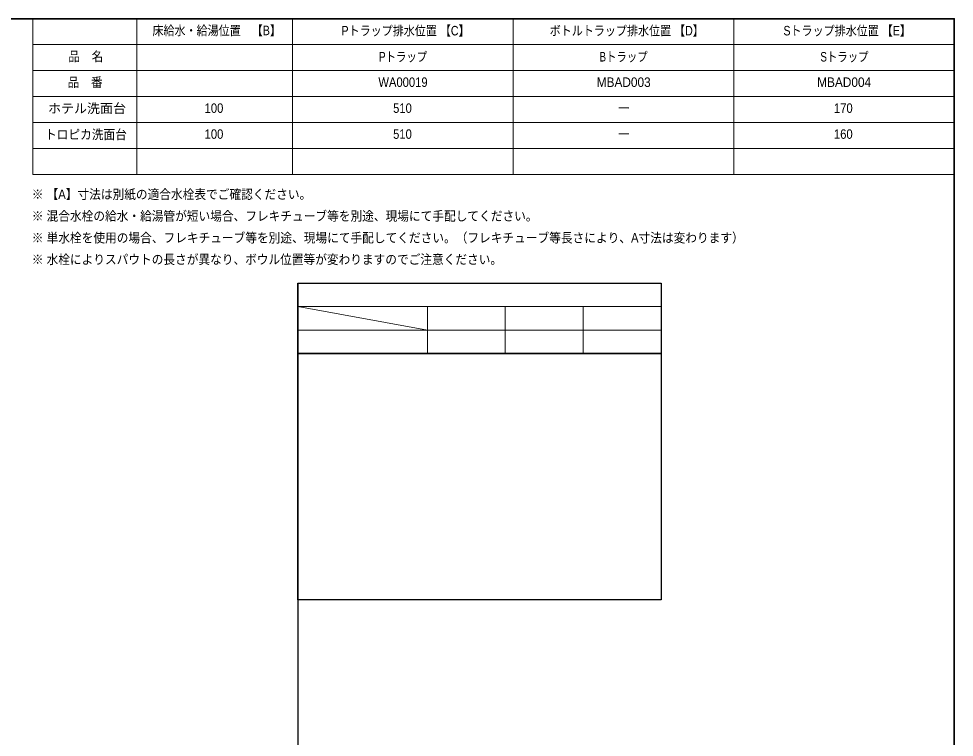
# Model space of a CAD drawing. Units: millimetres, scale not verified. Extents: x -6062 to 6062, y -3045 to 3045.
# Drawn here: x -1392 to 2212, y 0 to 2770 of the extents above; entities that cross this region are included whole.
import ezdxf
from ezdxf.enums import TextEntityAlignment as Align

# ---------------------------------------------------------------- set-up
doc = ezdxf.new("R2010")
doc.units = ezdxf.units.MM
doc.header["$LTSCALE"] = 20
doc.layers.add('0-5_1図面枠', color=7, linetype='Continuous', lineweight=20)
doc.styles.add('ＭＳ Ｐゴシック', font='')
doc.styles.get('ＭＳ Ｐゴシック').set_extended_font_data('MS PGothic')

# ---------------------------------------------------------------- blocks, each defined once
blk = doc.blocks.new('グループ-14')
at = {"layer": '0-5_1図面枠', "lineweight": 35}
blk.add_lwpolyline([(-80000, 55400), (80000, 55400), (80000, -55400), (-80000, -55400)], close=True, dxfattribs=at)
blk = doc.blocks.new('図面枠')
at = {"layer": '0-5_1図面枠'}
blk.add_blockref('グループ-14', (0, 0), dxfattribs=at)
blk = doc.blocks.new('グループ-48')
at = {"layer": '0-5_1図面枠', "lineweight": 15}
for p, q in [((17000, 55400), (17000, 43400)), ((29000, 55400), (29000, 43400)), ((46000, 55400), (46000, 43400)), ((63000, 55400), (63000, 43400)), ((9000, 53400), (80000, 53400)), ((9000, 51400), (80000, 51400)), ((9000, 49400), (80000, 49400)), ((9000, 47400), (80000, 47400)), ((9000, 45400), (80000, 45400))]:
    blk.add_line(p, q, dxfattribs=at)
blk.add_lwpolyline([(9000, 55400), (80000, 55400), (80000, 43400), (9000, 43400)], close=True, dxfattribs=at)
blk = doc.blocks.new('グループ-49')
at = {"layer": '0-5_1図面枠'}
blk.add_blockref('グループ-48', (0, 0), dxfattribs=at)
at = {"layer": '0-5_1図面枠', "style": 'ＭＳ Ｐゴシック'}
for s, width, p in [('床給水・給湯位置\u3000【B】', 0.85, (18206.1, 53907.4)), ('Pトラップ排水位置 【C】', 0.85, (32777.2, 53890.2)), ('ボトルトラップ排水位置 【D】', 0.85, (48822.3, 53890.2)), ('Sトラップ排水位置 【E】', 0.85, (66834.7, 53890.2)), ('品\u3000名', 0.9, (11720.4, 51905.4)), ('品\u3000番', 0.9, (11666.6, 49914.9)), ('トロピカ洗面台', 0.9, (9928.2, 45889.8))]:
    blk.add_text(s, height=733.7, dxfattribs=dict(at, width=width)).set_placement(p, align=Align.BOTTOM_LEFT)
blk.add_text('ホテル洗面台', height=733.7, dxfattribs=at).set_placement((10161, 47901.3), align=Align.BOTTOM_LEFT)

msp = doc.modelspace()

# ---------------------------------------------------------------- linework, layer by layer
at = {"layer": '0-5_1図面枠', "lineweight": 30}
msp.add_line((-317.5, 1750), (-317.5, -2420), dxfattribs=at)
at = {"layer": '0-5_1図面枠', "lineweight": 15}
for p, q in [((1082.5, 1660), (-317.5, 1660)), ((-317.5, 1660), (182.5, 1570)), ((182.5, 1480), (182.5, 1660)), ((482.5, 1480), (482.5, 1660)), ((782.5, 1480), (782.5, 1660)), ((-317.5, 1570), (1082.5, 1570))]:
    msp.add_line(p, q, dxfattribs=at)
at = {"layer": '0-5_1図面枠', "lineweight": 30}
for points in [[(-317.5, 1750), (1082.5, 1750), (1082.5, 1480), (-317.5, 1480)], [(-317.5, 1480), (1082.5, 1480), (1082.5, 530), (-317.5, 530)]]:
    msp.add_lwpolyline(points, close=True, dxfattribs=at)

# ---------------------------------------------------------------- block references
at = {"layer": '0-5_1図面枠', "xscale": 0.05, "yscale": 0.05}
for name in ['図面枠', 'グループ-49']:
    msp.add_blockref(name, (-1787.5, 0), dxfattribs=at)

# ---------------------------------------------------------------- texts
at = {"layer": '0-5_1図面枠', "style": 'ＭＳ Ｐゴシック'}
for s, height, width, p in [('Pトラップ', 36.69, 0.8, (-4.25, 2594.02)), ('Bトラップ', 36.66, 0.8, (845.15, 2594.02)), ('Sトラップ', 36.69, 0.8, (1696.22, 2594.02)), ('WA00019', 36.69, 0.9, (-6.62, 2495.95)), ('MBAD003', 36.69, 0.95, (834.72, 2495.95)), ('MBAD004', 36.69, 0.95, (1684.23, 2495.95)), ('100', 36.66, 0.9, (-676.11, 2395.95)), ('510', 36.66, 0.9, (50.22, 2395.95)), ('170', 36.66, 0.9, (1748.89, 2395.95)), ('100', 36.66, 0.9, (-676.11, 2295.95)), ('510', 36.66, 0.9, (50.22, 2295.95)), ('160', 36.66, 0.9, (1748.89, 2295.95)), ('※ 【A】寸法は別紙の適合水栓表でご確認ください。', 36.69, 0.9, (-1342.1, 2063.86)), ('※ 混合水栓の給水・給湯管が短い場合、フレキチューブ等を別途、現場にて手配してください。', 36.69, 0.9, (-1342.1, 1980.17)), ('※ 単水栓を使用の場合、フレキチューブ等を別途、現場にて手配してください。（フレキチューブ等長さにより、A寸法は変わります）', 36.69, 0.9, (-1342.1, 1896.24)), ('※ 水栓によりスパウトの長さが異なり、ボウル位置等が変わりますのでご注意ください。', 36.66, 0.9, (-1342.1, 1812.91))]:
    msp.add_text(s, height=height, dxfattribs=dict(at, width=width)).set_placement(p, align=Align.BOTTOM_LEFT)
for p in [(913.77, 2396.03), (913.77, 2296.03)]:
    msp.add_text('ー', height=36.69, dxfattribs=at).set_placement(p, align=Align.BOTTOM_LEFT)

doc.saveas('drawing.dxf')
